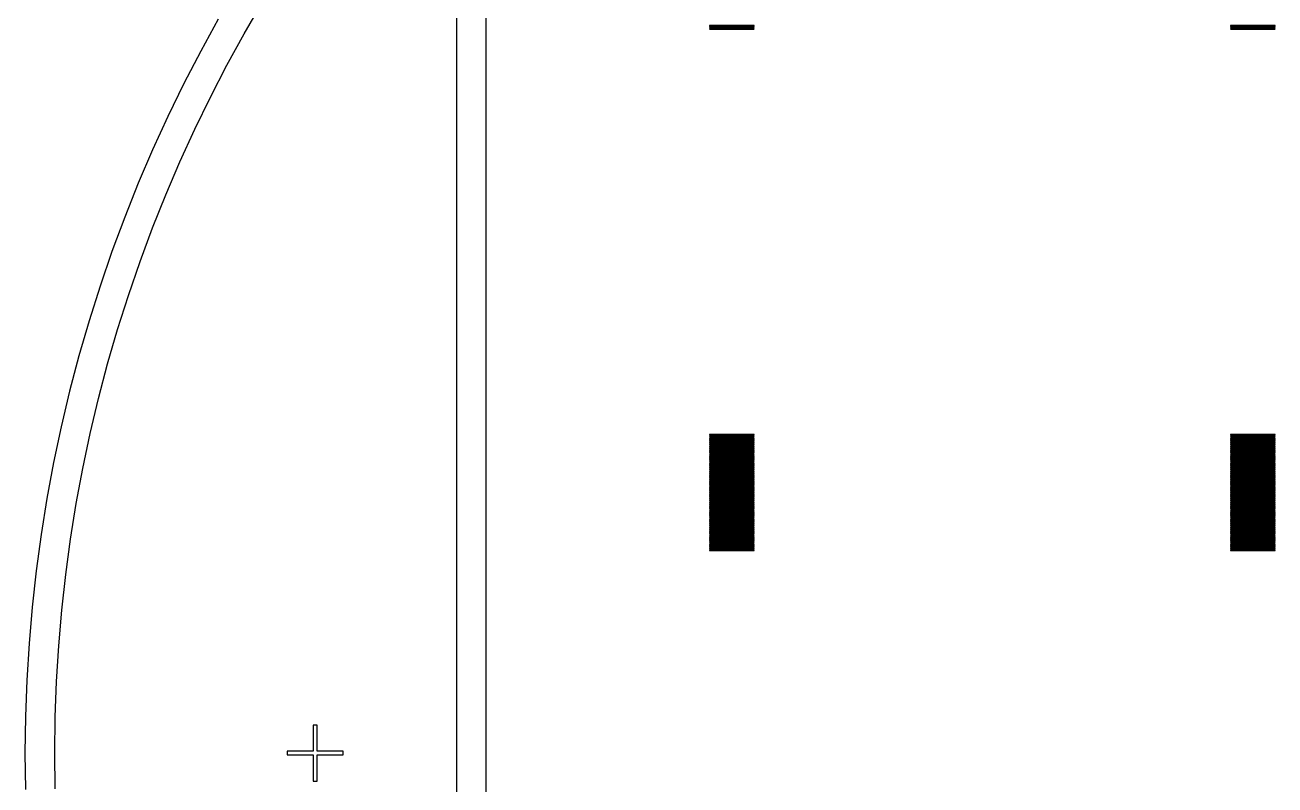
# Model space of a CAD drawing. Extents: x -18 to 82, y -18 to 82.
# Drawn here: x -17.75 to 24.25, y 31.18 to 56.7 of the extents above; entities that cross this region are included whole.
import ezdxf

# ---------------------------------------------------------------- set-up
doc = ezdxf.new("R2010")
doc.units = 0

msp = doc.modelspace()

# ---------------------------------------------------------------- linework, layer by layer
for p, q in [((-2.25, -2.25), (-2.25, 66.75)), ((-3.25, 66.0247), (-3.25, -1.52467)), ((-10.3843, 56.402), (-9.7787, 57.441)), ((-11.2543, 56.8949), (-11.8461, 55.8198)), ((-10.9641, 55.3484), (-10.3843, 56.402)), ((6.75, 56.685), (5.25, 56.685)), ((5.25, 56.685), (5.25, 56.675)), ((5.25, 56.675), (6.75, 56.675)), ((6.75, 56.645), (5.25, 56.645)), ((5.25, 56.645), (5.25, 56.635)), ((5.25, 56.635), (6.75, 56.635)), ((6.75, 56.605), (5.25, 56.605)), ((5.25, 56.605), (5.25, 56.595)), ((5.25, 56.595), (6.75, 56.595)), ((6.75, 56.565), (5.25, 56.565)), ((5.25, 56.565), (5.25, 56.555)), ((5.25, 56.555), (6.75, 56.555)), ((6.75, 56.675), (6.75, 56.685)), ((6.75, 56.635), (6.75, 56.645)), ((6.75, 56.595), (6.75, 56.605)), ((6.75, 56.555), (6.75, 56.565)), ((24.25, 56.685), (22.75, 56.685)), ((22.75, 56.685), (22.75, 56.675)), ((22.75, 56.675), (24.25, 56.675)), ((24.25, 56.645), (22.75, 56.645)), ((22.75, 56.645), (22.75, 56.635)), ((22.75, 56.635), (24.25, 56.635)), ((24.25, 56.605), (22.75, 56.605)), ((22.75, 56.605), (22.75, 56.595)), ((22.75, 56.595), (24.25, 56.595)), ((24.25, 56.565), (22.75, 56.565)), ((22.75, 56.565), (22.75, 56.555)), ((22.75, 56.555), (24.25, 56.555)), ((24.25, 56.675), (24.25, 56.685)), ((24.25, 56.635), (24.25, 56.645)), ((24.25, 56.595), (24.25, 56.605)), ((24.25, 56.555), (24.25, 56.565)), ((-11.8461, 55.8198), (-12.4112, 54.7306)), ((-11.518, 54.2809), (-10.9641, 55.3484)), ((-12.4112, 54.7306), (-12.9495, 53.6277)), ((-12.0455, 53.2002), (-11.518, 54.2809)), ((-12.9495, 53.6277), (-13.4605, 52.5121)), ((-12.5463, 52.1068), (-12.0455, 53.2002)), ((-13.4605, 52.5121), (-13.944, 51.3842)), ((-13.0201, 51.0015), (-12.5463, 52.1068)), ((-13.944, 51.3842), (-14.3996, 50.2448)), ((-13.4666, 49.8849), (-13.0201, 51.0015)), ((-14.3996, 50.2448), (-14.8272, 49.0945)), ((-13.8857, 48.7576), (-13.4666, 49.8849)), ((-14.8272, 49.0945), (-15.2264, 47.9341)), ((-14.2769, 47.6204), (-13.8857, 48.7576)), ((-15.2264, 47.9341), (-15.597, 46.7642)), ((-14.6401, 46.4739), (-14.2769, 47.6204)), ((-15.597, 46.7642), (-15.9388, 45.5856)), ((-14.975, 45.3189), (-14.6401, 46.4739)), ((-15.9388, 45.5856), (-16.2516, 44.399)), ((-15.2815, 44.156), (-14.975, 45.3189)), ((-16.2516, 44.399), (-16.5351, 43.2051)), ((-15.5594, 42.986), (-15.2815, 44.156)), ((-16.5351, 43.2051), (-16.7893, 42.0045)), ((-15.8085, 41.8094), (-15.5594, 42.986)), ((6.75, 42.945), (5.25, 42.945)), ((5.25, 42.945), (5.25, 42.935)), ((5.25, 42.935), (6.75, 42.935)), ((6.75, 42.905), (5.25, 42.905)), ((5.25, 42.905), (5.25, 42.895)), ((5.25, 42.895), (6.75, 42.895)), ((6.75, 42.865), (5.25, 42.865)), ((5.25, 42.865), (5.25, 42.855)), ((5.25, 42.855), (6.75, 42.855)), ((6.75, 42.935), (6.75, 42.945)), ((6.75, 42.895), (6.75, 42.905)), ((6.75, 42.855), (6.75, 42.865)), ((24.25, 42.945), (22.75, 42.945)), ((22.75, 42.945), (22.75, 42.935)), ((22.75, 42.935), (24.25, 42.935)), ((24.25, 42.905), (22.75, 42.905)), ((22.75, 42.905), (22.75, 42.895)), ((22.75, 42.895), (24.25, 42.895)), ((24.25, 42.865), (22.75, 42.865)), ((22.75, 42.865), (22.75, 42.855)), ((22.75, 42.855), (24.25, 42.855)), ((24.25, 42.935), (24.25, 42.945)), ((24.25, 42.895), (24.25, 42.905)), ((24.25, 42.855), (24.25, 42.865)), ((6.75, 42.825), (5.25, 42.825)), ((5.25, 42.825), (5.25, 42.815)), ((5.25, 42.815), (6.75, 42.815)), ((6.75, 42.785), (5.25, 42.785)), ((5.25, 42.785), (5.25, 42.775)), ((5.25, 42.775), (6.75, 42.775)), ((6.75, 42.745), (5.25, 42.745)), ((5.25, 42.745), (5.25, 42.735)), ((5.25, 42.735), (6.75, 42.735)), ((6.75, 42.705), (5.25, 42.705)), ((5.25, 42.705), (5.25, 42.695)), ((5.25, 42.695), (6.75, 42.695)), ((6.75, 42.665), (5.25, 42.665)), ((5.25, 42.665), (5.25, 42.655)), ((5.25, 42.655), (6.75, 42.655)), ((6.75, 42.625), (5.25, 42.625)), ((5.25, 42.625), (5.25, 42.615)), ((5.25, 42.615), (6.75, 42.615)), ((6.75, 42.585), (5.25, 42.585)), ((5.25, 42.585), (5.25, 42.575)), ((5.25, 42.575), (6.75, 42.575)), ((6.75, 42.545), (5.25, 42.545)), ((5.25, 42.545), (5.25, 42.535)), ((5.25, 42.535), (6.75, 42.535)), ((6.75, 42.505), (5.25, 42.505)), ((5.25, 42.505), (5.25, 42.495)), ((5.25, 42.495), (6.75, 42.495)), ((6.75, 42.465), (5.25, 42.465)), ((5.25, 42.465), (5.25, 42.455)), ((5.25, 42.455), (6.75, 42.455)), ((6.75, 42.425), (5.25, 42.425)), ((5.25, 42.425), (5.25, 42.415)), ((6.75, 42.815), (6.75, 42.825)), ((6.75, 42.775), (6.75, 42.785)), ((6.75, 42.735), (6.75, 42.745)), ((6.75, 42.695), (6.75, 42.705)), ((6.75, 42.655), (6.75, 42.665)), ((6.75, 42.615), (6.75, 42.625)), ((6.75, 42.575), (6.75, 42.585)), ((6.75, 42.535), (6.75, 42.545)), ((6.75, 42.495), (6.75, 42.505)), ((6.75, 42.455), (6.75, 42.465)), ((6.75, 42.415), (6.75, 42.425)), ((24.25, 42.825), (22.75, 42.825)), ((22.75, 42.825), (22.75, 42.815)), ((22.75, 42.815), (24.25, 42.815)), ((24.25, 42.785), (22.75, 42.785)), ((22.75, 42.785), (22.75, 42.775)), ((22.75, 42.775), (24.25, 42.775)), ((24.25, 42.745), (22.75, 42.745)), ((22.75, 42.745), (22.75, 42.735)), ((22.75, 42.735), (24.25, 42.735)), ((24.25, 42.705), (22.75, 42.705)), ((22.75, 42.705), (22.75, 42.695)), ((22.75, 42.695), (24.25, 42.695)), ((24.25, 42.665), (22.75, 42.665)), ((22.75, 42.665), (22.75, 42.655)), ((22.75, 42.655), (24.25, 42.655)), ((24.25, 42.625), (22.75, 42.625)), ((22.75, 42.625), (22.75, 42.615)), ((22.75, 42.615), (24.25, 42.615)), ((24.25, 42.585), (22.75, 42.585)), ((22.75, 42.585), (22.75, 42.575)), ((22.75, 42.575), (24.25, 42.575)), ((24.25, 42.545), (22.75, 42.545)), ((22.75, 42.545), (22.75, 42.535)), ((22.75, 42.535), (24.25, 42.535)), ((24.25, 42.505), (22.75, 42.505)), ((22.75, 42.505), (22.75, 42.495)), ((22.75, 42.495), (24.25, 42.495)), ((24.25, 42.465), (22.75, 42.465)), ((22.75, 42.465), (22.75, 42.455)), ((22.75, 42.455), (24.25, 42.455)), ((24.25, 42.425), (22.75, 42.425)), ((22.75, 42.425), (22.75, 42.415)), ((24.25, 42.815), (24.25, 42.825)), ((24.25, 42.775), (24.25, 42.785)), ((24.25, 42.735), (24.25, 42.745)), ((24.25, 42.695), (24.25, 42.705)), ((24.25, 42.655), (24.25, 42.665)), ((24.25, 42.615), (24.25, 42.625)), ((24.25, 42.575), (24.25, 42.585)), ((24.25, 42.535), (24.25, 42.545)), ((24.25, 42.495), (24.25, 42.505)), ((24.25, 42.455), (24.25, 42.465)), ((24.25, 42.415), (24.25, 42.425)), ((-16.7893, 42.0045), (-17.0139, 40.7981)), ((5.25, 42.415), (6.75, 42.415)), ((6.75, 42.385), (5.25, 42.385)), ((5.25, 42.385), (5.25, 42.375)), ((5.25, 42.375), (6.75, 42.375)), ((6.75, 42.345), (5.25, 42.345)), ((5.25, 42.345), (5.25, 42.335)), ((5.25, 42.335), (6.75, 42.335)), ((6.75, 42.305), (5.25, 42.305)), ((5.25, 42.305), (5.25, 42.295)), ((5.25, 42.295), (6.75, 42.295)), ((6.75, 42.265), (5.25, 42.265)), ((5.25, 42.265), (5.25, 42.255)), ((5.25, 42.255), (6.75, 42.255)), ((6.75, 42.225), (5.25, 42.225)), ((5.25, 42.225), (5.25, 42.215)), ((5.25, 42.215), (6.75, 42.215)), ((6.75, 42.185), (5.25, 42.185)), ((5.25, 42.185), (5.25, 42.175)), ((5.25, 42.175), (6.75, 42.175)), ((6.75, 42.145), (5.25, 42.145)), ((5.25, 42.145), (5.25, 42.135)), ((5.25, 42.135), (6.75, 42.135)), ((6.75, 42.105), (5.25, 42.105)), ((5.25, 42.105), (5.25, 42.095)), ((5.25, 42.095), (6.75, 42.095)), ((6.75, 42.065), (5.25, 42.065)), ((5.25, 42.065), (5.25, 42.055)), ((5.25, 42.055), (6.75, 42.055)), ((6.75, 42.025), (5.25, 42.025)), ((5.25, 42.025), (5.25, 42.015)), ((5.25, 42.015), (6.75, 42.015)), ((6.75, 42.375), (6.75, 42.385)), ((6.75, 42.335), (6.75, 42.345)), ((6.75, 42.295), (6.75, 42.305)), ((6.75, 42.255), (6.75, 42.265)), ((6.75, 42.215), (6.75, 42.225)), ((6.75, 42.175), (6.75, 42.185)), ((6.75, 42.135), (6.75, 42.145)), ((6.75, 42.095), (6.75, 42.105)), ((6.75, 42.055), (6.75, 42.065)), ((6.75, 42.015), (6.75, 42.025)), ((22.75, 42.415), (24.25, 42.415)), ((24.25, 42.385), (22.75, 42.385)), ((22.75, 42.385), (22.75, 42.375)), ((22.75, 42.375), (24.25, 42.375)), ((24.25, 42.345), (22.75, 42.345)), ((22.75, 42.345), (22.75, 42.335)), ((22.75, 42.335), (24.25, 42.335)), ((24.25, 42.305), (22.75, 42.305)), ((22.75, 42.305), (22.75, 42.295)), ((22.75, 42.295), (24.25, 42.295)), ((24.25, 42.265), (22.75, 42.265)), ((22.75, 42.265), (22.75, 42.255)), ((22.75, 42.255), (24.25, 42.255)), ((24.25, 42.225), (22.75, 42.225)), ((22.75, 42.225), (22.75, 42.215)), ((22.75, 42.215), (24.25, 42.215)), ((24.25, 42.185), (22.75, 42.185)), ((22.75, 42.185), (22.75, 42.175)), ((22.75, 42.175), (24.25, 42.175)), ((24.25, 42.145), (22.75, 42.145)), ((22.75, 42.145), (22.75, 42.135)), ((22.75, 42.135), (24.25, 42.135)), ((24.25, 42.105), (22.75, 42.105)), ((22.75, 42.105), (22.75, 42.095)), ((22.75, 42.095), (24.25, 42.095)), ((24.25, 42.065), (22.75, 42.065)), ((22.75, 42.065), (22.75, 42.055)), ((22.75, 42.055), (24.25, 42.055)), ((24.25, 42.025), (22.75, 42.025)), ((22.75, 42.025), (22.75, 42.015)), ((22.75, 42.015), (24.25, 42.015)), ((24.25, 42.375), (24.25, 42.385)), ((24.25, 42.335), (24.25, 42.345)), ((24.25, 42.295), (24.25, 42.305)), ((24.25, 42.255), (24.25, 42.265)), ((24.25, 42.215), (24.25, 42.225)), ((24.25, 42.175), (24.25, 42.185)), ((24.25, 42.135), (24.25, 42.145)), ((24.25, 42.095), (24.25, 42.105)), ((24.25, 42.055), (24.25, 42.065)), ((24.25, 42.015), (24.25, 42.025)), ((-16.0286, 40.6271), (-15.8085, 41.8094)), ((6.75, 41.985), (5.25, 41.985)), ((5.25, 41.985), (5.25, 41.975)), ((5.25, 41.975), (6.75, 41.975)), ((6.75, 41.945), (5.25, 41.945)), ((5.25, 41.945), (5.25, 41.935)), ((5.25, 41.935), (6.75, 41.935)), ((6.75, 41.905), (5.25, 41.905)), ((5.25, 41.905), (5.25, 41.895)), ((5.25, 41.895), (6.75, 41.895)), ((6.75, 41.865), (5.25, 41.865)), ((5.25, 41.865), (5.25, 41.855)), ((5.25, 41.855), (6.75, 41.855)), ((6.75, 41.825), (5.25, 41.825)), ((5.25, 41.825), (5.25, 41.815)), ((5.25, 41.815), (6.75, 41.815)), ((6.75, 41.785), (5.25, 41.785)), ((5.25, 41.785), (5.25, 41.775)), ((5.25, 41.775), (6.75, 41.775)), ((6.75, 41.745), (5.25, 41.745)), ((5.25, 41.745), (5.25, 41.735)), ((5.25, 41.735), (6.75, 41.735)), ((6.75, 41.705), (5.25, 41.705)), ((5.25, 41.705), (5.25, 41.695)), ((5.25, 41.695), (6.75, 41.695)), ((6.75, 41.665), (5.25, 41.665)), ((5.25, 41.665), (5.25, 41.655)), ((5.25, 41.655), (6.75, 41.655)), ((6.75, 41.625), (5.25, 41.625)), ((5.25, 41.625), (5.25, 41.615)), ((5.25, 41.615), (6.75, 41.615)), ((6.75, 41.585), (5.25, 41.585)), ((5.25, 41.585), (5.25, 41.575)), ((6.75, 41.975), (6.75, 41.985)), ((6.75, 41.935), (6.75, 41.945)), ((6.75, 41.895), (6.75, 41.905)), ((6.75, 41.855), (6.75, 41.865)), ((6.75, 41.815), (6.75, 41.825)), ((6.75, 41.775), (6.75, 41.785)), ((6.75, 41.735), (6.75, 41.745)), ((6.75, 41.695), (6.75, 41.705)), ((6.75, 41.655), (6.75, 41.665)), ((6.75, 41.615), (6.75, 41.625)), ((6.75, 41.575), (6.75, 41.585)), ((24.25, 41.985), (22.75, 41.985)), ((22.75, 41.985), (22.75, 41.975)), ((22.75, 41.975), (24.25, 41.975)), ((24.25, 41.945), (22.75, 41.945)), ((22.75, 41.945), (22.75, 41.935)), ((22.75, 41.935), (24.25, 41.935)), ((24.25, 41.905), (22.75, 41.905)), ((22.75, 41.905), (22.75, 41.895)), ((22.75, 41.895), (24.25, 41.895)), ((24.25, 41.865), (22.75, 41.865)), ((22.75, 41.865), (22.75, 41.855)), ((22.75, 41.855), (24.25, 41.855)), ((24.25, 41.825), (22.75, 41.825)), ((22.75, 41.825), (22.75, 41.815)), ((22.75, 41.815), (24.25, 41.815)), ((24.25, 41.785), (22.75, 41.785)), ((22.75, 41.785), (22.75, 41.775)), ((22.75, 41.775), (24.25, 41.775)), ((24.25, 41.745), (22.75, 41.745)), ((22.75, 41.745), (22.75, 41.735)), ((22.75, 41.735), (24.25, 41.735)), ((24.25, 41.705), (22.75, 41.705)), ((22.75, 41.705), (22.75, 41.695)), ((22.75, 41.695), (24.25, 41.695)), ((24.25, 41.665), (22.75, 41.665)), ((22.75, 41.665), (22.75, 41.655)), ((22.75, 41.655), (24.25, 41.655)), ((24.25, 41.625), (22.75, 41.625)), ((22.75, 41.625), (22.75, 41.615)), ((22.75, 41.615), (24.25, 41.615)), ((24.25, 41.585), (22.75, 41.585)), ((22.75, 41.585), (22.75, 41.575)), ((24.25, 41.975), (24.25, 41.985)), ((24.25, 41.935), (24.25, 41.945)), ((24.25, 41.895), (24.25, 41.905)), ((24.25, 41.855), (24.25, 41.865)), ((24.25, 41.815), (24.25, 41.825)), ((24.25, 41.775), (24.25, 41.785)), ((24.25, 41.735), (24.25, 41.745)), ((24.25, 41.695), (24.25, 41.705)), ((24.25, 41.655), (24.25, 41.665)), ((24.25, 41.615), (24.25, 41.625)), ((24.25, 41.575), (24.25, 41.585)), ((5.25, 41.575), (6.75, 41.575)), ((6.75, 41.545), (5.25, 41.545)), ((5.25, 41.545), (5.25, 41.535)), ((5.25, 41.535), (6.75, 41.535)), ((6.75, 41.505), (5.25, 41.505)), ((5.25, 41.505), (5.25, 41.495)), ((5.25, 41.495), (6.75, 41.495)), ((6.75, 41.465), (5.25, 41.465)), ((5.25, 41.465), (5.25, 41.455)), ((5.25, 41.455), (6.75, 41.455)), ((6.75, 41.425), (5.25, 41.425)), ((5.25, 41.425), (5.25, 41.415)), ((5.25, 41.415), (6.75, 41.415)), ((6.75, 41.385), (5.25, 41.385)), ((5.25, 41.385), (5.25, 41.375)), ((5.25, 41.375), (6.75, 41.375)), ((6.75, 41.345), (5.25, 41.345)), ((5.25, 41.345), (5.25, 41.335)), ((5.25, 41.335), (6.75, 41.335)), ((6.75, 41.305), (5.25, 41.305)), ((5.25, 41.305), (5.25, 41.295)), ((5.25, 41.295), (6.75, 41.295)), ((6.75, 41.265), (5.25, 41.265)), ((5.25, 41.265), (5.25, 41.255)), ((5.25, 41.255), (6.75, 41.255)), ((6.75, 41.225), (5.25, 41.225)), ((5.25, 41.225), (5.25, 41.215)), ((5.25, 41.215), (6.75, 41.215)), ((6.75, 41.185), (5.25, 41.185)), ((5.25, 41.185), (5.25, 41.175)), ((5.25, 41.175), (6.75, 41.175)), ((6.75, 41.535), (6.75, 41.545)), ((6.75, 41.495), (6.75, 41.505)), ((6.75, 41.455), (6.75, 41.465)), ((6.75, 41.415), (6.75, 41.425)), ((6.75, 41.375), (6.75, 41.385)), ((6.75, 41.335), (6.75, 41.345)), ((6.75, 41.295), (6.75, 41.305)), ((6.75, 41.255), (6.75, 41.265)), ((6.75, 41.215), (6.75, 41.225)), ((6.75, 41.175), (6.75, 41.185)), ((22.75, 41.575), (24.25, 41.575)), ((24.25, 41.545), (22.75, 41.545)), ((22.75, 41.545), (22.75, 41.535)), ((22.75, 41.535), (24.25, 41.535)), ((24.25, 41.505), (22.75, 41.505)), ((22.75, 41.505), (22.75, 41.495)), ((22.75, 41.495), (24.25, 41.495)), ((24.25, 41.465), (22.75, 41.465)), ((22.75, 41.465), (22.75, 41.455)), ((22.75, 41.455), (24.25, 41.455)), ((24.25, 41.425), (22.75, 41.425)), ((22.75, 41.425), (22.75, 41.415)), ((22.75, 41.415), (24.25, 41.415)), ((24.25, 41.385), (22.75, 41.385)), ((22.75, 41.385), (22.75, 41.375)), ((22.75, 41.375), (24.25, 41.375)), ((24.25, 41.345), (22.75, 41.345)), ((22.75, 41.345), (22.75, 41.335)), ((22.75, 41.335), (24.25, 41.335)), ((24.25, 41.305), (22.75, 41.305)), ((22.75, 41.305), (22.75, 41.295)), ((22.75, 41.295), (24.25, 41.295)), ((24.25, 41.265), (22.75, 41.265)), ((22.75, 41.265), (22.75, 41.255)), ((22.75, 41.255), (24.25, 41.255)), ((24.25, 41.225), (22.75, 41.225)), ((22.75, 41.225), (22.75, 41.215)), ((22.75, 41.215), (24.25, 41.215)), ((24.25, 41.185), (22.75, 41.185)), ((22.75, 41.185), (22.75, 41.175)), ((22.75, 41.175), (24.25, 41.175)), ((24.25, 41.535), (24.25, 41.545)), ((24.25, 41.495), (24.25, 41.505)), ((24.25, 41.455), (24.25, 41.465)), ((24.25, 41.415), (24.25, 41.425)), ((24.25, 41.375), (24.25, 41.385)), ((24.25, 41.335), (24.25, 41.345)), ((24.25, 41.295), (24.25, 41.305)), ((24.25, 41.255), (24.25, 41.265)), ((24.25, 41.215), (24.25, 41.225)), ((24.25, 41.175), (24.25, 41.185)), ((-17.0139, 40.7981), (-17.2088, 39.5865)), ((6.75, 41.145), (5.25, 41.145)), ((5.25, 41.145), (5.25, 41.135)), ((5.25, 41.135), (6.75, 41.135)), ((6.75, 41.105), (5.25, 41.105)), ((5.25, 41.105), (5.25, 41.095)), ((5.25, 41.095), (6.75, 41.095)), ((6.75, 41.065), (5.25, 41.065)), ((5.25, 41.065), (5.25, 41.055)), ((5.25, 41.055), (6.75, 41.055)), ((6.75, 41.025), (5.25, 41.025)), ((5.25, 41.025), (5.25, 41.015)), ((5.25, 41.015), (6.75, 41.015)), ((6.75, 40.985), (5.25, 40.985)), ((5.25, 40.985), (5.25, 40.975)), ((5.25, 40.975), (6.75, 40.975)), ((6.75, 40.945), (5.25, 40.945)), ((5.25, 40.945), (5.25, 40.935)), ((5.25, 40.935), (6.75, 40.935)), ((6.75, 40.905), (5.25, 40.905)), ((5.25, 40.905), (5.25, 40.895)), ((5.25, 40.895), (6.75, 40.895)), ((6.75, 40.865), (5.25, 40.865)), ((5.25, 40.865), (5.25, 40.855)), ((5.25, 40.855), (6.75, 40.855)), ((6.75, 40.825), (5.25, 40.825)), ((5.25, 40.825), (5.25, 40.815)), ((5.25, 40.815), (6.75, 40.815)), ((6.75, 40.785), (5.25, 40.785)), ((5.25, 40.785), (5.25, 40.775)), ((5.25, 40.775), (6.75, 40.775)), ((6.75, 40.745), (5.25, 40.745)), ((5.25, 40.745), (5.25, 40.735)), ((6.75, 41.135), (6.75, 41.145)), ((6.75, 41.095), (6.75, 41.105)), ((6.75, 41.055), (6.75, 41.065)), ((6.75, 41.015), (6.75, 41.025)), ((6.75, 40.975), (6.75, 40.985)), ((6.75, 40.935), (6.75, 40.945)), ((6.75, 40.895), (6.75, 40.905)), ((6.75, 40.855), (6.75, 40.865)), ((6.75, 40.815), (6.75, 40.825)), ((6.75, 40.775), (6.75, 40.785)), ((6.75, 40.735), (6.75, 40.745)), ((24.25, 41.145), (22.75, 41.145)), ((22.75, 41.145), (22.75, 41.135)), ((22.75, 41.135), (24.25, 41.135)), ((24.25, 41.105), (22.75, 41.105)), ((22.75, 41.105), (22.75, 41.095)), ((22.75, 41.095), (24.25, 41.095)), ((24.25, 41.065), (22.75, 41.065)), ((22.75, 41.065), (22.75, 41.055)), ((22.75, 41.055), (24.25, 41.055)), ((24.25, 41.025), (22.75, 41.025)), ((22.75, 41.025), (22.75, 41.015)), ((22.75, 41.015), (24.25, 41.015)), ((24.25, 40.985), (22.75, 40.985)), ((22.75, 40.985), (22.75, 40.975)), ((22.75, 40.975), (24.25, 40.975)), ((24.25, 40.945), (22.75, 40.945)), ((22.75, 40.945), (22.75, 40.935)), ((22.75, 40.935), (24.25, 40.935)), ((24.25, 40.905), (22.75, 40.905)), ((22.75, 40.905), (22.75, 40.895)), ((22.75, 40.895), (24.25, 40.895)), ((24.25, 40.865), (22.75, 40.865)), ((22.75, 40.865), (22.75, 40.855)), ((22.75, 40.855), (24.25, 40.855)), ((24.25, 40.825), (22.75, 40.825)), ((22.75, 40.825), (22.75, 40.815)), ((22.75, 40.815), (24.25, 40.815)), ((24.25, 40.785), (22.75, 40.785)), ((22.75, 40.785), (22.75, 40.775)), ((22.75, 40.775), (24.25, 40.775)), ((24.25, 40.745), (22.75, 40.745)), ((22.75, 40.745), (22.75, 40.735)), ((24.25, 41.135), (24.25, 41.145)), ((24.25, 41.095), (24.25, 41.105)), ((24.25, 41.055), (24.25, 41.065)), ((24.25, 41.015), (24.25, 41.025)), ((24.25, 40.975), (24.25, 40.985)), ((24.25, 40.935), (24.25, 40.945)), ((24.25, 40.895), (24.25, 40.905)), ((24.25, 40.855), (24.25, 40.865)), ((24.25, 40.815), (24.25, 40.825)), ((24.25, 40.775), (24.25, 40.785)), ((24.25, 40.735), (24.25, 40.745)), ((-16.2196, 39.4398), (-16.0286, 40.6271)), ((5.25, 40.735), (6.75, 40.735)), ((6.75, 40.705), (5.25, 40.705)), ((5.25, 40.705), (5.25, 40.695)), ((5.25, 40.695), (6.75, 40.695)), ((6.75, 40.665), (5.25, 40.665)), ((5.25, 40.665), (5.25, 40.655)), ((5.25, 40.655), (6.75, 40.655)), ((6.75, 40.625), (5.25, 40.625)), ((5.25, 40.625), (5.25, 40.615)), ((5.25, 40.615), (6.75, 40.615)), ((6.75, 40.585), (5.25, 40.585)), ((5.25, 40.585), (5.25, 40.575)), ((5.25, 40.575), (6.75, 40.575)), ((6.75, 40.545), (5.25, 40.545)), ((5.25, 40.545), (5.25, 40.535)), ((5.25, 40.535), (6.75, 40.535)), ((6.75, 40.505), (5.25, 40.505)), ((5.25, 40.505), (5.25, 40.495)), ((5.25, 40.495), (6.75, 40.495)), ((6.75, 40.465), (5.25, 40.465)), ((5.25, 40.465), (5.25, 40.455)), ((5.25, 40.455), (6.75, 40.455)), ((6.75, 40.425), (5.25, 40.425)), ((5.25, 40.425), (5.25, 40.415)), ((5.25, 40.415), (6.75, 40.415)), ((6.75, 40.385), (5.25, 40.385)), ((5.25, 40.385), (5.25, 40.375)), ((5.25, 40.375), (6.75, 40.375)), ((6.75, 40.345), (5.25, 40.345)), ((5.25, 40.345), (5.25, 40.335)), ((5.25, 40.335), (6.75, 40.335)), ((6.75, 40.695), (6.75, 40.705)), ((6.75, 40.655), (6.75, 40.665)), ((6.75, 40.615), (6.75, 40.625)), ((6.75, 40.575), (6.75, 40.585)), ((6.75, 40.535), (6.75, 40.545)), ((6.75, 40.495), (6.75, 40.505)), ((6.75, 40.455), (6.75, 40.465)), ((6.75, 40.415), (6.75, 40.425)), ((6.75, 40.375), (6.75, 40.385)), ((6.75, 40.335), (6.75, 40.345)), ((22.75, 40.735), (24.25, 40.735)), ((24.25, 40.705), (22.75, 40.705)), ((22.75, 40.705), (22.75, 40.695)), ((22.75, 40.695), (24.25, 40.695)), ((24.25, 40.665), (22.75, 40.665)), ((22.75, 40.665), (22.75, 40.655)), ((22.75, 40.655), (24.25, 40.655)), ((24.25, 40.625), (22.75, 40.625)), ((22.75, 40.625), (22.75, 40.615)), ((22.75, 40.615), (24.25, 40.615)), ((24.25, 40.585), (22.75, 40.585)), ((22.75, 40.585), (22.75, 40.575)), ((22.75, 40.575), (24.25, 40.575)), ((24.25, 40.545), (22.75, 40.545)), ((22.75, 40.545), (22.75, 40.535)), ((22.75, 40.535), (24.25, 40.535)), ((24.25, 40.505), (22.75, 40.505)), ((22.75, 40.505), (22.75, 40.495)), ((22.75, 40.495), (24.25, 40.495)), ((24.25, 40.465), (22.75, 40.465)), ((22.75, 40.465), (22.75, 40.455)), ((22.75, 40.455), (24.25, 40.455)), ((24.25, 40.425), (22.75, 40.425)), ((22.75, 40.425), (22.75, 40.415)), ((22.75, 40.415), (24.25, 40.415)), ((24.25, 40.385), (22.75, 40.385)), ((22.75, 40.385), (22.75, 40.375)), ((22.75, 40.375), (24.25, 40.375)), ((24.25, 40.345), (22.75, 40.345)), ((22.75, 40.345), (22.75, 40.335)), ((22.75, 40.335), (24.25, 40.335)), ((24.25, 40.695), (24.25, 40.705)), ((24.25, 40.655), (24.25, 40.665)), ((24.25, 40.615), (24.25, 40.625)), ((24.25, 40.575), (24.25, 40.585)), ((24.25, 40.535), (24.25, 40.545)), ((24.25, 40.495), (24.25, 40.505)), ((24.25, 40.455), (24.25, 40.465)), ((24.25, 40.415), (24.25, 40.425)), ((24.25, 40.375), (24.25, 40.385)), ((24.25, 40.335), (24.25, 40.345)), ((6.75, 40.305), (5.25, 40.305)), ((5.25, 40.305), (5.25, 40.295)), ((5.25, 40.295), (6.75, 40.295)), ((6.75, 40.265), (5.25, 40.265)), ((5.25, 40.265), (5.25, 40.255)), ((5.25, 40.255), (6.75, 40.255)), ((6.75, 40.225), (5.25, 40.225)), ((5.25, 40.225), (5.25, 40.215)), ((5.25, 40.215), (6.75, 40.215)), ((6.75, 40.185), (5.25, 40.185)), ((5.25, 40.185), (5.25, 40.175)), ((5.25, 40.175), (6.75, 40.175)), ((6.75, 40.145), (5.25, 40.145)), ((5.25, 40.145), (5.25, 40.135)), ((5.25, 40.135), (6.75, 40.135)), ((6.75, 40.105), (5.25, 40.105)), ((5.25, 40.105), (5.25, 40.095)), ((5.25, 40.095), (6.75, 40.095)), ((6.75, 40.065), (5.25, 40.065)), ((5.25, 40.065), (5.25, 40.055)), ((5.25, 40.055), (6.75, 40.055)), ((6.75, 40.025), (5.25, 40.025)), ((5.25, 40.025), (5.25, 40.015)), ((5.25, 40.015), (6.75, 40.015)), ((6.75, 39.985), (5.25, 39.985)), ((5.25, 39.985), (5.25, 39.975)), ((5.25, 39.975), (6.75, 39.975)), ((6.75, 39.945), (5.25, 39.945)), ((5.25, 39.945), (5.25, 39.935)), ((5.25, 39.935), (6.75, 39.935)), ((6.75, 39.905), (5.25, 39.905)), ((5.25, 39.905), (5.25, 39.895)), ((6.75, 40.295), (6.75, 40.305)), ((6.75, 40.255), (6.75, 40.265)), ((6.75, 40.215), (6.75, 40.225)), ((6.75, 40.175), (6.75, 40.185)), ((6.75, 40.135), (6.75, 40.145)), ((6.75, 40.095), (6.75, 40.105)), ((6.75, 40.055), (6.75, 40.065)), ((6.75, 40.015), (6.75, 40.025)), ((6.75, 39.975), (6.75, 39.985)), ((6.75, 39.935), (6.75, 39.945)), ((6.75, 39.895), (6.75, 39.905)), ((24.25, 40.305), (22.75, 40.305)), ((22.75, 40.305), (22.75, 40.295)), ((22.75, 40.295), (24.25, 40.295)), ((24.25, 40.265), (22.75, 40.265)), ((22.75, 40.265), (22.75, 40.255)), ((22.75, 40.255), (24.25, 40.255)), ((24.25, 40.225), (22.75, 40.225)), ((22.75, 40.225), (22.75, 40.215)), ((22.75, 40.215), (24.25, 40.215)), ((24.25, 40.185), (22.75, 40.185)), ((22.75, 40.185), (22.75, 40.175)), ((22.75, 40.175), (24.25, 40.175)), ((24.25, 40.145), (22.75, 40.145)), ((22.75, 40.145), (22.75, 40.135)), ((22.75, 40.135), (24.25, 40.135)), ((24.25, 40.105), (22.75, 40.105)), ((22.75, 40.105), (22.75, 40.095)), ((22.75, 40.095), (24.25, 40.095)), ((24.25, 40.065), (22.75, 40.065)), ((22.75, 40.065), (22.75, 40.055)), ((22.75, 40.055), (24.25, 40.055)), ((24.25, 40.025), (22.75, 40.025)), ((22.75, 40.025), (22.75, 40.015)), ((22.75, 40.015), (24.25, 40.015)), ((24.25, 39.985), (22.75, 39.985)), ((22.75, 39.985), (22.75, 39.975)), ((22.75, 39.975), (24.25, 39.975)), ((24.25, 39.945), (22.75, 39.945)), ((22.75, 39.945), (22.75, 39.935)), ((22.75, 39.935), (24.25, 39.935)), ((24.25, 39.905), (22.75, 39.905)), ((22.75, 39.905), (22.75, 39.895)), ((24.25, 40.295), (24.25, 40.305)), ((24.25, 40.255), (24.25, 40.265)), ((24.25, 40.215), (24.25, 40.225)), ((24.25, 40.175), (24.25, 40.185)), ((24.25, 40.135), (24.25, 40.145)), ((24.25, 40.095), (24.25, 40.105)), ((24.25, 40.055), (24.25, 40.065)), ((24.25, 40.015), (24.25, 40.025)), ((24.25, 39.975), (24.25, 39.985)), ((24.25, 39.935), (24.25, 39.945)), ((24.25, 39.895), (24.25, 39.905)), ((-17.2088, 39.5865), (-17.374, 38.3705)), ((5.25, 39.895), (6.75, 39.895)), ((6.75, 39.865), (5.25, 39.865)), ((5.25, 39.865), (5.25, 39.855)), ((5.25, 39.855), (6.75, 39.855)), ((6.75, 39.825), (5.25, 39.825)), ((5.25, 39.825), (5.25, 39.815)), ((5.25, 39.815), (6.75, 39.815)), ((6.75, 39.785), (5.25, 39.785)), ((5.25, 39.785), (5.25, 39.775)), ((5.25, 39.775), (6.75, 39.775)), ((6.75, 39.745), (5.25, 39.745)), ((5.25, 39.745), (5.25, 39.735)), ((5.25, 39.735), (6.75, 39.735)), ((6.75, 39.705), (5.25, 39.705)), ((5.25, 39.705), (5.25, 39.695)), ((5.25, 39.695), (6.75, 39.695)), ((6.75, 39.665), (5.25, 39.665)), ((5.25, 39.665), (5.25, 39.655)), ((5.25, 39.655), (6.75, 39.655)), ((6.75, 39.625), (5.25, 39.625)), ((5.25, 39.625), (5.25, 39.615)), ((5.25, 39.615), (6.75, 39.615)), ((6.75, 39.585), (5.25, 39.585)), ((5.25, 39.585), (5.25, 39.575)), ((5.25, 39.575), (6.75, 39.575)), ((6.75, 39.545), (5.25, 39.545)), ((5.25, 39.545), (5.25, 39.535)), ((5.25, 39.535), (6.75, 39.535)), ((6.75, 39.505), (5.25, 39.505)), ((5.25, 39.505), (5.25, 39.495)), ((5.25, 39.495), (6.75, 39.495)), ((6.75, 39.855), (6.75, 39.865)), ((6.75, 39.815), (6.75, 39.825)), ((6.75, 39.775), (6.75, 39.785)), ((6.75, 39.735), (6.75, 39.745)), ((6.75, 39.695), (6.75, 39.705)), ((6.75, 39.655), (6.75, 39.665)), ((6.75, 39.615), (6.75, 39.625)), ((6.75, 39.575), (6.75, 39.585)), ((6.75, 39.535), (6.75, 39.545)), ((6.75, 39.495), (6.75, 39.505)), ((22.75, 39.895), (24.25, 39.895)), ((24.25, 39.865), (22.75, 39.865)), ((22.75, 39.865), (22.75, 39.855)), ((22.75, 39.855), (24.25, 39.855)), ((24.25, 39.825), (22.75, 39.825)), ((22.75, 39.825), (22.75, 39.815)), ((22.75, 39.815), (24.25, 39.815)), ((24.25, 39.785), (22.75, 39.785)), ((22.75, 39.785), (22.75, 39.775)), ((22.75, 39.775), (24.25, 39.775)), ((24.25, 39.745), (22.75, 39.745)), ((22.75, 39.745), (22.75, 39.735)), ((22.75, 39.735), (24.25, 39.735)), ((24.25, 39.705), (22.75, 39.705)), ((22.75, 39.705), (22.75, 39.695)), ((22.75, 39.695), (24.25, 39.695)), ((24.25, 39.665), (22.75, 39.665)), ((22.75, 39.665), (22.75, 39.655)), ((22.75, 39.655), (24.25, 39.655)), ((24.25, 39.625), (22.75, 39.625)), ((22.75, 39.625), (22.75, 39.615)), ((22.75, 39.615), (24.25, 39.615)), ((24.25, 39.585), (22.75, 39.585)), ((22.75, 39.585), (22.75, 39.575)), ((22.75, 39.575), (24.25, 39.575)), ((24.25, 39.545), (22.75, 39.545)), ((22.75, 39.545), (22.75, 39.535)), ((22.75, 39.535), (24.25, 39.535)), ((24.25, 39.505), (22.75, 39.505)), ((22.75, 39.505), (22.75, 39.495)), ((22.75, 39.495), (24.25, 39.495)), ((24.25, 39.855), (24.25, 39.865)), ((24.25, 39.815), (24.25, 39.825)), ((24.25, 39.775), (24.25, 39.785)), ((24.25, 39.735), (24.25, 39.745)), ((24.25, 39.695), (24.25, 39.705)), ((24.25, 39.655), (24.25, 39.665)), ((24.25, 39.615), (24.25, 39.625)), ((24.25, 39.575), (24.25, 39.585)), ((24.25, 39.535), (24.25, 39.545)), ((24.25, 39.495), (24.25, 39.505)), ((-16.3815, 38.2481), (-16.2196, 39.4398)), ((6.75, 39.465), (5.25, 39.465)), ((5.25, 39.465), (5.25, 39.455)), ((5.25, 39.455), (6.75, 39.455)), ((6.75, 39.425), (5.25, 39.425)), ((5.25, 39.425), (5.25, 39.415)), ((5.25, 39.415), (6.75, 39.415)), ((6.75, 39.385), (5.25, 39.385)), ((5.25, 39.385), (5.25, 39.375)), ((5.25, 39.375), (6.75, 39.375)), ((6.75, 39.345), (5.25, 39.345)), ((5.25, 39.345), (5.25, 39.335)), ((5.25, 39.335), (6.75, 39.335)), ((6.75, 39.305), (5.25, 39.305)), ((5.25, 39.305), (5.25, 39.295)), ((5.25, 39.295), (6.75, 39.295)), ((6.75, 39.265), (5.25, 39.265)), ((5.25, 39.265), (5.25, 39.255)), ((5.25, 39.255), (6.75, 39.255)), ((6.75, 39.225), (5.25, 39.225)), ((5.25, 39.225), (5.25, 39.215)), ((5.25, 39.215), (6.75, 39.215)), ((6.75, 39.185), (5.25, 39.185)), ((5.25, 39.185), (5.25, 39.175)), ((5.25, 39.175), (6.75, 39.175)), ((6.75, 39.145), (5.25, 39.145)), ((5.25, 39.145), (5.25, 39.135)), ((5.25, 39.135), (6.75, 39.135)), ((6.75, 39.105), (5.25, 39.105)), ((5.25, 39.105), (5.25, 39.095)), ((5.25, 39.095), (6.75, 39.095)), ((6.75, 39.065), (5.25, 39.065)), ((5.25, 39.065), (5.25, 39.055)), ((6.75, 39.455), (6.75, 39.465)), ((6.75, 39.415), (6.75, 39.425)), ((6.75, 39.375), (6.75, 39.385)), ((6.75, 39.335), (6.75, 39.345)), ((6.75, 39.295), (6.75, 39.305)), ((6.75, 39.255), (6.75, 39.265)), ((6.75, 39.215), (6.75, 39.225)), ((6.75, 39.175), (6.75, 39.185)), ((6.75, 39.135), (6.75, 39.145)), ((6.75, 39.095), (6.75, 39.105)), ((6.75, 39.055), (6.75, 39.065)), ((24.25, 39.465), (22.75, 39.465)), ((22.75, 39.465), (22.75, 39.455)), ((22.75, 39.455), (24.25, 39.455)), ((24.25, 39.425), (22.75, 39.425)), ((22.75, 39.425), (22.75, 39.415)), ((22.75, 39.415), (24.25, 39.415)), ((24.25, 39.385), (22.75, 39.385)), ((22.75, 39.385), (22.75, 39.375)), ((22.75, 39.375), (24.25, 39.375)), ((24.25, 39.345), (22.75, 39.345)), ((22.75, 39.345), (22.75, 39.335)), ((22.75, 39.335), (24.25, 39.335)), ((24.25, 39.305), (22.75, 39.305)), ((22.75, 39.305), (22.75, 39.295)), ((22.75, 39.295), (24.25, 39.295)), ((24.25, 39.265), (22.75, 39.265)), ((22.75, 39.265), (22.75, 39.255)), ((22.75, 39.255), (24.25, 39.255)), ((24.25, 39.225), (22.75, 39.225)), ((22.75, 39.225), (22.75, 39.215)), ((22.75, 39.215), (24.25, 39.215)), ((24.25, 39.185), (22.75, 39.185)), ((22.75, 39.185), (22.75, 39.175)), ((22.75, 39.175), (24.25, 39.175)), ((24.25, 39.145), (22.75, 39.145)), ((22.75, 39.145), (22.75, 39.135)), ((22.75, 39.135), (24.25, 39.135)), ((24.25, 39.105), (22.75, 39.105)), ((22.75, 39.105), (22.75, 39.095)), ((22.75, 39.095), (24.25, 39.095)), ((24.25, 39.065), (22.75, 39.065)), ((22.75, 39.065), (22.75, 39.055)), ((24.25, 39.455), (24.25, 39.465)), ((24.25, 39.415), (24.25, 39.425)), ((24.25, 39.375), (24.25, 39.385)), ((24.25, 39.335), (24.25, 39.345)), ((24.25, 39.295), (24.25, 39.305)), ((24.25, 39.255), (24.25, 39.265)), ((24.25, 39.215), (24.25, 39.225)), ((24.25, 39.175), (24.25, 39.185)), ((24.25, 39.135), (24.25, 39.145)), ((24.25, 39.095), (24.25, 39.105)), ((24.25, 39.055), (24.25, 39.065)), ((5.25, 39.055), (6.75, 39.055)), ((22.75, 39.055), (24.25, 39.055)), ((-17.374, 38.3705), (-17.5092, 37.1508)), ((-16.514, 37.0528), (-16.3815, 38.2481)), ((-17.5092, 37.1508), (-17.6145, 35.9282)), ((-16.6172, 35.8547), (-16.514, 37.0528)), ((-17.6145, 35.9282), (-17.6898, 34.7034)), ((-16.691, 34.6543), (-16.6172, 35.8547)), ((-17.6898, 34.7034), (-17.7349, 33.4771)), ((-16.7352, 33.4525), (-16.691, 34.6543)), ((-17.7349, 33.4771), (-17.75, 32.25)), ((-16.75, 32.25), (-16.7352, 33.4525)), ((-7.9375, 33.1875), (-8.0625, 33.1875)), ((-8.0625, 33.1875), (-8.0625, 32.3125)), ((-7.9375, 32.3125), (-7.9375, 33.1875)), ((-17.75, 32.25), (-17.7349, 31.0229)), ((-16.7352, 31.0475), (-16.75, 32.25)), ((-8.0625, 32.3125), (-8.9375, 32.3125)), ((-8.9375, 32.3125), (-8.9375, 32.1875)), ((-8.9375, 32.1875), (-8.0625, 32.1875)), ((-8.0625, 32.1875), (-8.0625, 31.3125)), ((-7.0625, 32.3125), (-7.9375, 32.3125)), ((-7.9375, 32.1875), (-7.0625, 32.1875)), ((-7.9375, 31.3125), (-7.9375, 32.1875)), ((-7.0625, 32.1875), (-7.0625, 32.3125)), ((-8.0625, 31.3125), (-7.9375, 31.3125))]:
    msp.add_line(p, q)

doc.saveas('drawing.dxf')
